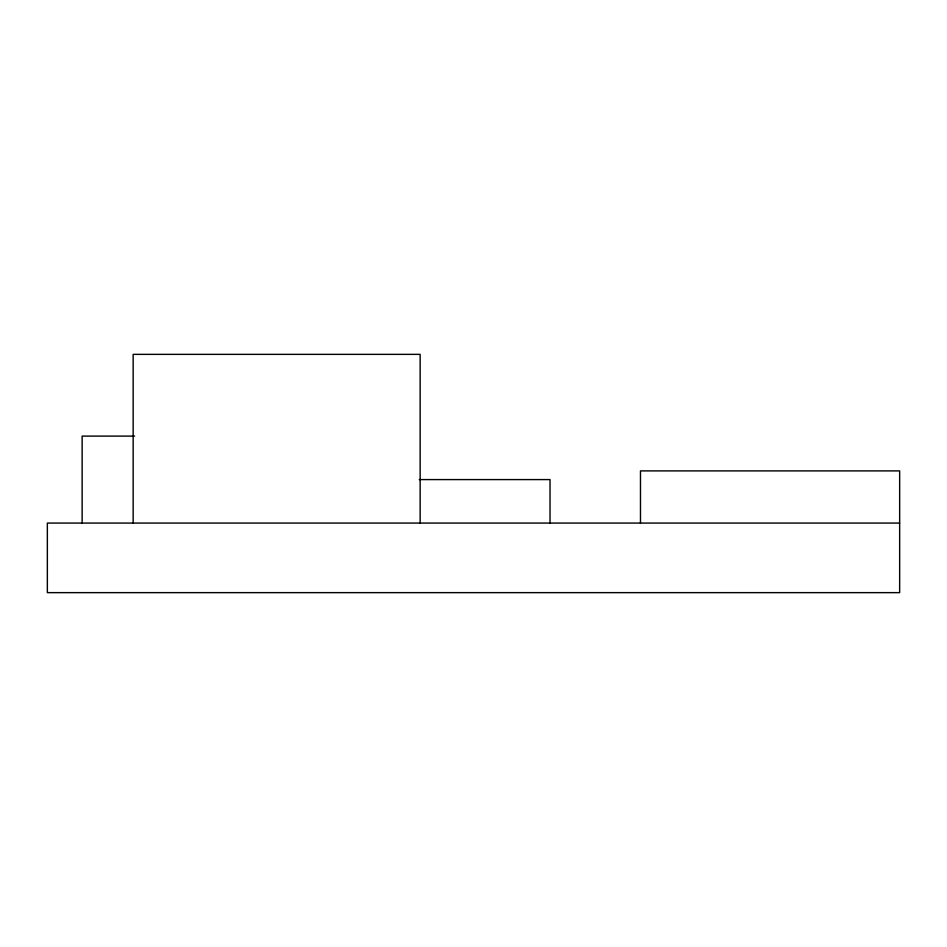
<?xml version="1.0" encoding="UTF-8"?>
<svg xmlns="http://www.w3.org/2000/svg" width="947" height="947" viewBox="0 0 947 947"><rect width="100%" height="100%" fill="white"/><g stroke="black" fill="none" stroke-linecap="round" stroke-linejoin="round"><path stroke-width="1.42" d="M134.628 436.105L82.14 436.105L82.14 523.075M419.272 479.584L550.029 479.584L550.029 523.075M899.65 523.075L47.35 523.075L47.35 592.644L899.65 592.644L899.65 470.896L640.48 470.896L640.48 523.075M420.148 523.075L420.148 354.356L133.16 354.356L133.16 523.075"/></g></svg>
